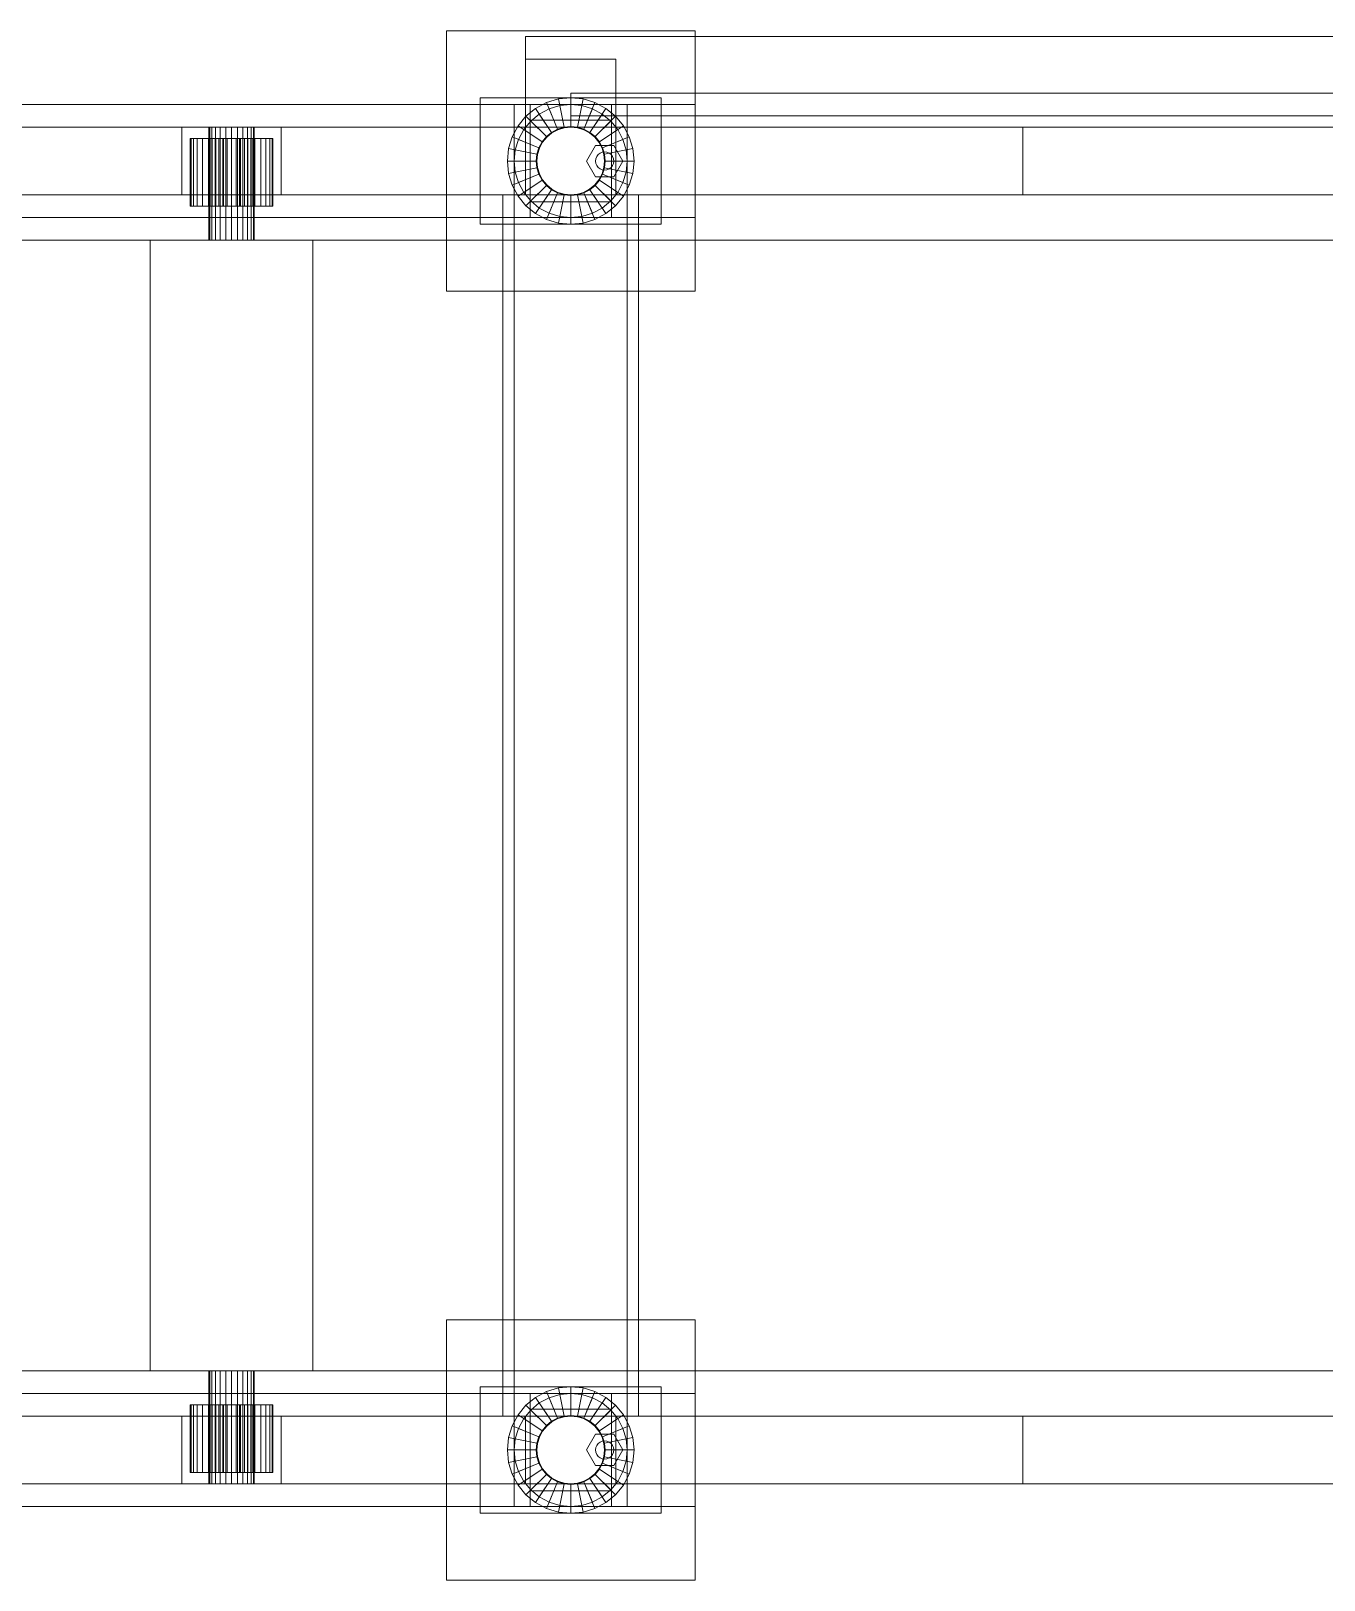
# Model space of a CAD drawing. Header units: millimetres. Extents: x -1970 to 34302, y -80068 to 6837.
# Drawn here: x 2261 to 2833, y -73848 to -73162 of the extents above; entities that cross this region are included whole.
import ezdxf

# ---------------------------------------------------------------- set-up
doc = ezdxf.new("R2010")
doc.units = ezdxf.units.MM
doc.layers.add('R22_BASE_superior', color=7, linetype='Continuous', lineweight=0)

msp = doc.modelspace()

# ---------------------------------------------------------------- linework, layer by layer
at = {"layer": 'R22_BASE_superior'}
for p, q in [((2445, -73277.5), (2445, -73162.5)), ((2445, -73162.5), (2555, -73162.5)), ((2555, -73162.5), (2555, -73277.5)), ((2480, -73205), (2480, -73165)), ((2480, -73165), (3405, -73165)), ((2480, -73235), (2480, -73175)), ((2480, -73175), (2520, -73175)), ((2520, -73175), (2520, -73235)), ((2460, -73248), (2460, -73192)), ((2460, -73192), (2540, -73192)), ((2500, -73192), (2494.537, -73192.538)), ((2500, -73190), (2950, -73190)), ((2500, -73200), (2500, -73190)), ((2505.463, -73192.538), (2500, -73192)), ((2500, -73192), (2500, -73204.75)), ((2540, -73192), (2540, -73248)), ((575, -73195), (2555, -73195)), ((2475, -73245), (2475, -73195)), ((2475, -73195), (2482, -73195)), ((2484.444, -73196.719), (2480.201, -73200.201)), ((2482, -73195), (2482, -73245)), ((2482, -73202), (2482, -73195)), ((2482, -73195), (2518, -73195)), ((2489.285, -73194.131), (2484.444, -73196.719)), ((2484.444, -73196.719), (2491.528, -73207.32)), ((2490.433, -73196.903), (2486.111, -73199.213)), ((2494.537, -73192.538), (2489.285, -73194.131)), ((2489.285, -73194.131), (2494.164, -73205.911)), ((2495.123, -73195.48), (2490.433, -73196.903)), ((2490.433, -73196.903), (2494.164, -73205.911)), ((2494.537, -73192.538), (2497.025, -73205.043)), ((2500, -73195), (2495.123, -73195.48)), ((2495.123, -73195.48), (2497.025, -73205.043)), ((2504.877, -73195.48), (2500, -73195)), ((2500, -73195), (2500, -73204.75)), ((2505.463, -73192.538), (2502.975, -73205.043)), ((2504.877, -73195.48), (2502.975, -73205.043)), ((2509.567, -73196.903), (2504.877, -73195.48)), ((2510.715, -73194.131), (2505.463, -73192.538)), ((2510.715, -73194.131), (2505.836, -73205.911)), ((2509.567, -73196.903), (2505.836, -73205.911)), ((2515.556, -73196.719), (2508.472, -73207.32)), ((2513.889, -73199.213), (2509.567, -73196.903)), ((2515.556, -73196.719), (2510.715, -73194.131)), ((2519.799, -73200.201), (2515.556, -73196.719)), ((2518, -73245), (2518, -73195)), ((2518, -73195), (2525, -73195)), ((2518, -73195), (2518, -73202)), ((2525, -73195), (2525, -73245)), ((2555, -73195), (2555, -73245)), ((410, -73205), (2700, -73205)), ((2328, -73235), (2328, -73205)), ((2328, -73205), (2372, -73205)), ((2340.341, -73205), (2340, -73205)), ((2340, -73205), (2340, -73255)), ((2341.34, -73205), (2340.341, -73205)), ((2340.341, -73205), (2340.341, -73255)), ((2342.929, -73205), (2341.34, -73205)), ((2341.34, -73205), (2341.34, -73255)), ((2345, -73205), (2342.929, -73205)), ((2342.929, -73205), (2342.929, -73255)), ((2347.412, -73205), (2345, -73205)), ((2345, -73205), (2345, -73255)), ((2350, -73205), (2347.412, -73205)), ((2347.412, -73205), (2347.412, -73255)), ((2352.588, -73205), (2350, -73205)), ((2350, -73205), (2350, -73255)), ((2355, -73205), (2352.588, -73205)), ((2352.588, -73205), (2352.588, -73255)), ((2357.071, -73205), (2355, -73205)), ((2355, -73205), (2355, -73255)), ((2358.66, -73205), (2357.071, -73205)), ((2357.071, -73205), (2357.071, -73255)), ((2359.659, -73205), (2358.66, -73205)), ((2358.66, -73205), (2358.66, -73255)), ((2359.659, -73205), (2360, -73205)), ((2359.659, -73205), (2359.659, -73255)), ((2360, -73255), (2360, -73205)), ((2372, -73205), (2372, -73235)), ((2476.719, -73204.444), (2474.131, -73209.285)), ((2475, -73805), (2475, -73205)), ((2475, -73205), (2525, -73205)), ((2480.201, -73200.201), (2476.719, -73204.444)), ((2476.719, -73204.444), (2487.32, -73211.528)), ((2482.322, -73202.322), (2479.213, -73206.111)), ((2480, -73235), (2480, -73205)), ((2480, -73205), (2520, -73205)), ((3405, -73205), (2480, -73205)), ((2480.201, -73200.201), (2489.217, -73209.217)), ((2518, -73202), (2482, -73202)), ((2486.111, -73199.213), (2482.322, -73202.322)), ((2482.322, -73202.322), (2489.217, -73209.217)), ((2486.111, -73199.213), (2491.528, -73207.32)), ((2491.528, -73207.32), (2494.164, -73205.911)), ((2494.164, -73205.911), (2497.025, -73205.043)), ((2494.26, -73206.142), (2497.074, -73205.288)), ((2497.025, -73205.043), (2500, -73204.75)), ((2497.074, -73205.288), (2500, -73205)), ((2500, -73200), (2950, -73200)), ((2500, -73204.75), (2502.975, -73205.043)), ((2500, -73205), (2502.926, -73205.288)), ((2502.926, -73205.288), (2505.74, -73206.142)), ((2502.975, -73205.043), (2505.836, -73205.911)), ((2505.836, -73205.911), (2508.472, -73207.32)), ((2513.889, -73199.213), (2508.472, -73207.32)), ((2519.799, -73200.201), (2510.783, -73209.217)), ((2517.678, -73202.322), (2510.783, -73209.217)), ((2523.281, -73204.444), (2512.68, -73211.528)), ((2517.678, -73202.322), (2513.889, -73199.213)), ((2520.787, -73206.111), (2517.678, -73202.322)), ((2523.281, -73204.444), (2519.799, -73200.201)), ((2520, -73205), (2520, -73235)), ((2525.869, -73209.285), (2523.281, -73204.444)), ((2525, -73205), (2525, -73805)), ((2700, -73205), (2700, -73235)), ((2700, -73205), (3090, -73205)), ((2332.101, -73210), (2331.75, -73210)), ((2331.75, -73210), (2339.75, -73210)), ((2331.75, -73240), (2331.75, -73210)), ((2333.139, -73210), (2332.101, -73210)), ((2332.101, -73210), (2339.947, -73210)), ((2332.101, -73240), (2332.101, -73210)), ((2334.826, -73210), (2333.139, -73210)), ((2333.139, -73210), (2340.53, -73210)), ((2333.139, -73240), (2333.139, -73210)), ((2337.095, -73210), (2334.826, -73210)), ((2334.826, -73210), (2341.477, -73210)), ((2334.826, -73240), (2334.826, -73210)), ((2339.861, -73210), (2337.095, -73210)), ((2337.095, -73210), (2342.752, -73210)), ((2337.095, -73240), (2337.095, -73210)), ((2339.75, -73210), (2339.947, -73210)), ((2339.75, -73210), (2339.75, -73240)), ((2343.016, -73210), (2339.861, -73210)), ((2339.861, -73210), (2344.305, -73210)), ((2339.861, -73240), (2339.861, -73210)), ((2339.947, -73210), (2340.53, -73210)), ((2339.947, -73210), (2339.947, -73240)), ((2340.53, -73210), (2341.477, -73210)), ((2340.53, -73210), (2340.53, -73240)), ((2341.477, -73210), (2342.752, -73210)), ((2341.477, -73210), (2341.477, -73240)), ((2342.752, -73210), (2344.305, -73210)), ((2342.752, -73210), (2342.752, -73240)), ((2346.44, -73210), (2343.016, -73210)), ((2343.016, -73210), (2346.077, -73210)), ((2343.016, -73240), (2343.016, -73210)), ((2344.305, -73210), (2346.077, -73210)), ((2344.305, -73210), (2344.305, -73240)), ((2346.077, -73210), (2348, -73210)), ((2346.077, -73210), (2346.077, -73240)), ((2350, -73210), (2346.44, -73210)), ((2346.44, -73210), (2348, -73210)), ((2346.44, -73240), (2346.44, -73210)), ((2348, -73210), (2350, -73210)), ((2348, -73210), (2348, -73240)), ((2353.56, -73210), (2350, -73210)), ((2350, -73210), (2352, -73210)), ((2350, -73210), (2350, -73240)), ((2353.56, -73210), (2352, -73210)), ((2352, -73210), (2353.923, -73210)), ((2352, -73210), (2352, -73240)), ((2356.984, -73210), (2353.56, -73210)), ((2353.56, -73240), (2353.56, -73210)), ((2356.984, -73210), (2353.923, -73210)), ((2353.923, -73210), (2355.695, -73210)), ((2353.923, -73210), (2353.923, -73240)), ((2360.139, -73210), (2355.695, -73210)), ((2355.695, -73210), (2357.248, -73210)), ((2355.695, -73210), (2355.695, -73240)), ((2360.139, -73210), (2356.984, -73210)), ((2356.984, -73240), (2356.984, -73210)), ((2362.905, -73210), (2357.248, -73210)), ((2357.248, -73210), (2358.523, -73210)), ((2357.248, -73210), (2357.248, -73240)), ((2365.174, -73210), (2358.523, -73210)), ((2358.523, -73210), (2359.47, -73210)), ((2358.523, -73210), (2358.523, -73240)), ((2366.861, -73210), (2359.47, -73210)), ((2359.47, -73210), (2360.053, -73210)), ((2359.47, -73210), (2359.47, -73240)), ((2367.899, -73210), (2360.053, -73210)), ((2360.053, -73210), (2360.25, -73210)), ((2360.053, -73210), (2360.053, -73240)), ((2362.905, -73210), (2360.139, -73210)), ((2360.139, -73240), (2360.139, -73210)), ((2360.25, -73210), (2368.25, -73210)), ((2360.25, -73240), (2360.25, -73210)), ((2365.174, -73210), (2362.905, -73210)), ((2362.905, -73240), (2362.905, -73210)), ((2366.861, -73210), (2365.174, -73210)), ((2365.174, -73240), (2365.174, -73210)), ((2367.899, -73210), (2366.861, -73210)), ((2366.861, -73240), (2366.861, -73210)), ((2368.25, -73210), (2367.899, -73210)), ((2367.899, -73240), (2367.899, -73210)), ((2368.25, -73210), (2368.25, -73240)), ((2474.131, -73209.285), (2472.538, -73214.537)), ((2474.131, -73209.285), (2485.911, -73214.164)), ((2476.903, -73210.433), (2475.48, -73215.123)), ((2479.213, -73206.111), (2476.903, -73210.433)), ((2476.903, -73210.433), (2485.911, -73214.164)), ((2479.213, -73206.111), (2487.32, -73211.528)), ((2485.911, -73214.164), (2487.32, -73211.528)), ((2486.142, -73214.26), (2487.528, -73211.666)), ((2487.32, -73211.528), (2489.217, -73209.217)), ((2487.528, -73211.666), (2489.393, -73209.393)), ((2489.217, -73209.217), (2491.528, -73207.32)), ((2489.393, -73209.393), (2491.666, -73207.528)), ((2491.666, -73207.528), (2494.26, -73206.142)), ((2505.74, -73206.142), (2508.334, -73207.528)), ((2508.334, -73207.528), (2510.607, -73209.393)), ((2508.472, -73207.32), (2510.783, -73209.217)), ((2510.607, -73209.393), (2512.472, -73211.666)), ((2510.783, -73209.217), (2512.68, -73211.528)), ((2512.472, -73211.666), (2513.858, -73214.26)), ((2520.787, -73206.111), (2512.68, -73211.528)), ((2512.68, -73211.528), (2514.089, -73214.164)), ((2525.869, -73209.285), (2514.089, -73214.164)), ((2523.097, -73210.433), (2514.089, -73214.164)), ((2523.097, -73210.433), (2520.787, -73206.111)), ((2524.52, -73215.123), (2523.097, -73210.433)), ((2527.462, -73214.537), (2525.869, -73209.285)), ((2472.538, -73214.537), (2472, -73220)), ((2472.538, -73214.537), (2485.043, -73217.025)), ((2475.48, -73215.123), (2475, -73220)), ((2475.48, -73215.123), (2485.043, -73217.025)), ((2484.75, -73220), (2485.043, -73217.025)), ((2485, -73220), (2485.288, -73217.074)), ((2485.043, -73217.025), (2485.911, -73214.164)), ((2485.288, -73217.074), (2486.142, -73214.26)), ((2507, -73220), (2511, -73213.072)), ((2511, -73213.072), (2519, -73213.072)), ((2511, -73220), (2511.136, -73218.965)), ((2511.136, -73218.965), (2511.536, -73218)), ((2511.536, -73218), (2512.172, -73217.172)), ((2512.172, -73217.172), (2513, -73216.536)), ((2513, -73216.536), (2513.965, -73216.136)), ((2513.858, -73214.26), (2514.712, -73217.074)), ((2513.965, -73216.136), (2515, -73216)), ((2514.089, -73214.164), (2514.957, -73217.025)), ((2514.712, -73217.074), (2515, -73220)), ((2527.462, -73214.537), (2514.957, -73217.025)), ((2524.52, -73215.123), (2514.957, -73217.025)), ((2514.957, -73217.025), (2515.25, -73220)), ((2515, -73216), (2516.035, -73216.136)), ((2516.035, -73216.136), (2517, -73216.536)), ((2517, -73216.536), (2517.828, -73217.172)), ((2517.828, -73217.172), (2518.464, -73218)), ((2518.464, -73218), (2518.864, -73218.965)), ((2518.864, -73218.965), (2519, -73220)), ((2519, -73213.072), (2523, -73220)), ((2525, -73220), (2524.52, -73215.123)), ((2528, -73220), (2527.462, -73214.537)), ((2472, -73220), (2484.75, -73220)), ((2472, -73220), (2472.538, -73225.463)), ((2472.538, -73225.463), (2485.043, -73222.975)), ((2472.538, -73225.463), (2474.131, -73230.715)), ((2474.131, -73230.715), (2485.911, -73225.836)), ((2475, -73220), (2484.75, -73220)), ((2475, -73220), (2475.48, -73224.877)), ((2475.48, -73224.877), (2485.043, -73222.975)), ((2475.48, -73224.877), (2476.903, -73229.567)), ((2476.903, -73229.567), (2485.911, -73225.836)), ((2485.043, -73222.975), (2484.75, -73220)), ((2485.288, -73222.926), (2485, -73220)), ((2485.911, -73225.836), (2485.043, -73222.975)), ((2486.142, -73225.74), (2485.288, -73222.926)), ((2487.32, -73228.472), (2485.911, -73225.836)), ((2487.528, -73228.334), (2486.142, -73225.74)), ((2511, -73226.928), (2507, -73220)), ((2511.136, -73221.035), (2511, -73220)), ((2511.536, -73222), (2511.136, -73221.035)), ((2512.172, -73222.828), (2511.536, -73222)), ((2513, -73223.464), (2512.172, -73222.828)), ((2513.858, -73225.74), (2512.472, -73228.334)), ((2514.089, -73225.836), (2512.68, -73228.472)), ((2513.965, -73223.864), (2513, -73223.464)), ((2514.712, -73222.926), (2513.858, -73225.74)), ((2515, -73224), (2513.965, -73223.864)), ((2514.957, -73222.975), (2514.089, -73225.836)), ((2523.097, -73229.567), (2514.089, -73225.836)), ((2525.869, -73230.715), (2514.089, -73225.836)), ((2515, -73220), (2514.712, -73222.926)), ((2515.25, -73220), (2514.957, -73222.975)), ((2524.52, -73224.877), (2514.957, -73222.975)), ((2527.462, -73225.463), (2514.957, -73222.975)), ((2516.035, -73223.864), (2515, -73224)), ((2515.25, -73220), (2525, -73220)), ((2515.25, -73220), (2528, -73220)), ((2517, -73223.464), (2516.035, -73223.864)), ((2517.828, -73222.828), (2517, -73223.464)), ((2518.464, -73222), (2517.828, -73222.828)), ((2518.864, -73221.035), (2518.464, -73222)), ((2519, -73220), (2518.864, -73221.035)), ((2523, -73220), (2519, -73226.928)), ((2523.097, -73229.567), (2524.52, -73224.877)), ((2524.52, -73224.877), (2525, -73220)), ((2525.869, -73230.715), (2527.462, -73225.463)), ((2527.462, -73225.463), (2528, -73220)), ((2474.131, -73230.715), (2476.719, -73235.556)), ((2476.719, -73235.556), (2487.32, -73228.472)), ((2476.903, -73229.567), (2479.213, -73233.889)), ((2479.213, -73233.889), (2487.32, -73228.472)), ((2480.201, -73239.799), (2489.217, -73230.783)), ((2482.322, -73237.678), (2489.217, -73230.783)), ((2484.444, -73243.281), (2491.528, -73232.68)), ((2486.111, -73240.787), (2491.528, -73232.68)), ((2489.217, -73230.783), (2487.32, -73228.472)), ((2489.393, -73230.607), (2487.528, -73228.334)), ((2491.528, -73232.68), (2489.217, -73230.783)), ((2491.666, -73232.472), (2489.393, -73230.607)), ((2494.164, -73234.089), (2491.528, -73232.68)), ((2494.26, -73233.858), (2491.666, -73232.472)), ((2508.334, -73232.472), (2505.74, -73233.858)), ((2508.472, -73232.68), (2505.836, -73234.089)), ((2510.607, -73230.607), (2508.334, -73232.472)), ((2510.783, -73230.783), (2508.472, -73232.68)), ((2513.889, -73240.787), (2508.472, -73232.68)), ((2515.556, -73243.281), (2508.472, -73232.68)), ((2512.472, -73228.334), (2510.607, -73230.607)), ((2512.68, -73228.472), (2510.783, -73230.783)), ((2517.678, -73237.678), (2510.783, -73230.783)), ((2519.799, -73239.799), (2510.783, -73230.783)), ((2519, -73226.928), (2511, -73226.928)), ((2520.787, -73233.889), (2512.68, -73228.472)), ((2523.281, -73235.556), (2512.68, -73228.472)), ((2520.787, -73233.889), (2523.097, -73229.567)), ((2523.281, -73235.556), (2525.869, -73230.715)), ((2700, -73235), (410, -73235)), ((2372, -73235), (2328, -73235)), ((2339.75, -73240), (2331.75, -73240)), ((2331.75, -73240), (2332.101, -73240)), ((2339.947, -73240), (2332.101, -73240)), ((2332.101, -73240), (2333.139, -73240)), ((2340.53, -73240), (2333.139, -73240)), ((2333.139, -73240), (2334.826, -73240)), ((2341.477, -73240), (2334.826, -73240)), ((2334.826, -73240), (2337.095, -73240)), ((2342.752, -73240), (2337.095, -73240)), ((2337.095, -73240), (2339.861, -73240)), ((2339.947, -73240), (2339.75, -73240)), ((2344.305, -73240), (2339.861, -73240)), ((2339.861, -73240), (2343.016, -73240)), ((2340.53, -73240), (2339.947, -73240)), ((2341.477, -73240), (2340.53, -73240)), ((2342.752, -73240), (2341.477, -73240)), ((2344.305, -73240), (2342.752, -73240)), ((2346.077, -73240), (2343.016, -73240)), ((2343.016, -73240), (2346.44, -73240)), ((2346.077, -73240), (2344.305, -73240)), ((2348, -73240), (2346.077, -73240)), ((2348, -73240), (2346.44, -73240)), ((2346.44, -73240), (2350, -73240)), ((2350, -73240), (2348, -73240)), ((2352, -73240), (2350, -73240)), ((2350, -73240), (2353.56, -73240)), ((2353.923, -73240), (2352, -73240)), ((2352, -73240), (2353.56, -73240)), ((2353.56, -73240), (2356.984, -73240)), ((2355.695, -73240), (2353.923, -73240)), ((2353.923, -73240), (2356.984, -73240)), ((2357.248, -73240), (2355.695, -73240)), ((2355.695, -73240), (2360.139, -73240)), ((2356.984, -73240), (2360.139, -73240)), ((2358.523, -73240), (2357.248, -73240)), ((2357.248, -73240), (2362.905, -73240)), ((2359.47, -73240), (2358.523, -73240)), ((2358.523, -73240), (2365.174, -73240)), ((2360.053, -73240), (2359.47, -73240)), ((2359.47, -73240), (2366.861, -73240)), ((2360.25, -73240), (2360.053, -73240)), ((2360.053, -73240), (2367.899, -73240)), ((2360.139, -73240), (2362.905, -73240)), ((2368.25, -73240), (2360.25, -73240)), ((2362.905, -73240), (2365.174, -73240)), ((2365.174, -73240), (2366.861, -73240)), ((2366.861, -73240), (2367.899, -73240)), ((2367.899, -73240), (2368.25, -73240)), ((2470, -73775), (2470, -73235)), ((2470, -73235), (2530, -73235)), ((2476.719, -73235.556), (2480.201, -73239.799)), ((2479.213, -73233.889), (2482.322, -73237.678)), ((2520, -73235), (2480, -73235)), ((2480.201, -73239.799), (2484.444, -73243.281)), ((2482, -73245), (2482, -73238)), ((2482, -73238), (2518, -73238)), ((2482.322, -73237.678), (2486.111, -73240.787)), ((2489.285, -73245.869), (2494.164, -73234.089)), ((2490.433, -73243.097), (2494.164, -73234.089)), ((2497.025, -73234.957), (2494.164, -73234.089)), ((2497.074, -73234.712), (2494.26, -73233.858)), ((2494.537, -73247.462), (2497.025, -73234.957)), ((2495.123, -73244.52), (2497.025, -73234.957)), ((2500, -73235.25), (2497.025, -73234.957)), ((2500, -73235), (2497.074, -73234.712)), ((2502.926, -73234.712), (2500, -73235)), ((2502.975, -73234.957), (2500, -73235.25)), ((2500, -73245), (2500, -73235.25)), ((2500, -73248), (2500, -73235.25)), ((2505.74, -73233.858), (2502.926, -73234.712)), ((2505.836, -73234.089), (2502.975, -73234.957)), ((2504.877, -73244.52), (2502.975, -73234.957)), ((2505.463, -73247.462), (2502.975, -73234.957)), ((2509.567, -73243.097), (2505.836, -73234.089)), ((2510.715, -73245.869), (2505.836, -73234.089)), ((2513.889, -73240.787), (2517.678, -73237.678)), ((2515.556, -73243.281), (2519.799, -73239.799)), ((2517.678, -73237.678), (2520.787, -73233.889)), ((2518, -73238), (2518, -73245)), ((2519.799, -73239.799), (2523.281, -73235.556)), ((2530, -73235), (2530, -73775)), ((3090, -73235), (2700, -73235)), ((2555, -73245), (575, -73245)), ((2482, -73245), (2475, -73245)), ((2518, -73245), (2482, -73245)), ((2484.444, -73243.281), (2489.285, -73245.869)), ((2486.111, -73240.787), (2490.433, -73243.097)), ((2489.285, -73245.869), (2494.537, -73247.462)), ((2490.433, -73243.097), (2495.123, -73244.52)), ((2495.123, -73244.52), (2500, -73245)), ((2500, -73245), (2504.877, -73244.52)), ((2504.877, -73244.52), (2509.567, -73243.097)), ((2505.463, -73247.462), (2510.715, -73245.869)), ((2509.567, -73243.097), (2513.889, -73240.787)), ((2510.715, -73245.869), (2515.556, -73243.281)), ((2525, -73245), (2518, -73245)), ((2540, -73248), (2460, -73248)), ((2494.537, -73247.462), (2500, -73248)), ((2500, -73248), (2505.463, -73247.462)), ((3000, -73255), (500, -73255)), ((590, -73255), (2910, -73255)), ((2314, -73255), (2317.565, -73255)), ((2314, -73255), (2314, -73755)), ((2317.565, -73255), (2327.554, -73255)), ((2327.554, -73255), (2341.989, -73255)), ((2340.341, -73255), (2340, -73255)), ((2341.34, -73255), (2340.341, -73255)), ((2342.929, -73255), (2341.34, -73255)), ((2341.989, -73255), (2358.011, -73255)), ((2345, -73255), (2342.929, -73255)), ((2347.412, -73255), (2345, -73255)), ((2350, -73255), (2347.412, -73255)), ((2352.588, -73255), (2350, -73255)), ((2355, -73255), (2352.588, -73255)), ((2357.071, -73255), (2355, -73255)), ((2358.66, -73255), (2357.071, -73255)), ((2358.011, -73255), (2372.446, -73255)), ((2359.659, -73255), (2358.66, -73255)), ((2360, -73255), (2359.659, -73255)), ((2372.446, -73255), (2382.435, -73255)), ((2382.435, -73255), (2386, -73255)), ((2386, -73255), (2386, -73755)), ((2475, -73755), (2475, -73255)), ((2475, -73255), (2525, -73255)), ((2525, -73255), (2525, -73755)), ((2555, -73277.5), (2445, -73277.5)), ((2445, -73847.5), (2445, -73732.5)), ((2445, -73732.5), (2555, -73732.5)), ((2555, -73732.5), (2555, -73847.5)), ((500, -73755), (3000, -73755)), ((2910, -73755), (590, -73755)), ((2314, -73755), (2317.565, -73755)), ((2317.565, -73755), (2327.554, -73755)), ((2327.554, -73755), (2341.989, -73755)), ((2340.341, -73755), (2340, -73755)), ((2340, -73755), (2340, -73805)), ((2341.34, -73755), (2340.341, -73755)), ((2340.341, -73755), (2340.341, -73805)), ((2342.929, -73755), (2341.34, -73755)), ((2341.34, -73755), (2341.34, -73805)), ((2341.989, -73755), (2358.011, -73755)), ((2345, -73755), (2342.929, -73755)), ((2342.929, -73755), (2342.929, -73805)), ((2347.412, -73755), (2345, -73755)), ((2345, -73755), (2345, -73805)), ((2350, -73755), (2347.412, -73755)), ((2347.412, -73755), (2347.412, -73805)), ((2352.588, -73755), (2350, -73755)), ((2350, -73755), (2350, -73805)), ((2355, -73755), (2352.588, -73755)), ((2352.588, -73755), (2352.588, -73805)), ((2357.071, -73755), (2355, -73755)), ((2355, -73755), (2355, -73805)), ((2358.66, -73755), (2357.071, -73755)), ((2357.071, -73755), (2357.071, -73805)), ((2358.011, -73755), (2372.446, -73755)), ((2359.659, -73755), (2358.66, -73755)), ((2358.66, -73755), (2358.66, -73805)), ((2359.659, -73755), (2360, -73755)), ((2359.659, -73755), (2359.659, -73805)), ((2360, -73805), (2360, -73755)), ((2372.446, -73755), (2382.435, -73755)), ((2382.435, -73755), (2386, -73755)), ((2525, -73755), (2475, -73755)), ((575, -73765), (2555, -73765)), ((2460, -73818), (2460, -73762)), ((2460, -73762), (2540, -73762)), ((2475, -73815), (2475, -73765)), ((2475, -73765), (2482, -73765)), ((2484.444, -73766.719), (2480.201, -73770.201)), ((2482, -73765), (2482, -73815)), ((2482, -73772), (2482, -73765)), ((2482, -73765), (2518, -73765)), ((2489.285, -73764.131), (2484.444, -73766.719)), ((2484.444, -73766.719), (2491.528, -73777.32)), ((2490.433, -73766.903), (2486.111, -73769.213)), ((2494.537, -73762.538), (2489.285, -73764.131)), ((2489.285, -73764.131), (2494.164, -73775.911)), ((2495.123, -73765.48), (2490.433, -73766.903)), ((2490.433, -73766.903), (2494.164, -73775.911)), ((2500, -73762), (2494.537, -73762.538)), ((2494.537, -73762.538), (2497.025, -73775.043)), ((2500, -73765), (2495.123, -73765.48)), ((2495.123, -73765.48), (2497.025, -73775.043)), ((2505.463, -73762.538), (2500, -73762)), ((2500, -73762), (2500, -73774.75)), ((2504.877, -73765.48), (2500, -73765)), ((2500, -73765), (2500, -73774.75)), ((2505.463, -73762.538), (2502.975, -73775.043)), ((2504.877, -73765.48), (2502.975, -73775.043)), ((2509.567, -73766.903), (2504.877, -73765.48)), ((2510.715, -73764.131), (2505.463, -73762.538)), ((2510.715, -73764.131), (2505.836, -73775.911)), ((2509.567, -73766.903), (2505.836, -73775.911)), ((2515.556, -73766.719), (2508.472, -73777.32)), ((2513.889, -73769.213), (2509.567, -73766.903)), ((2515.556, -73766.719), (2510.715, -73764.131)), ((2519.799, -73770.201), (2515.556, -73766.719)), ((2518, -73815), (2518, -73765)), ((2518, -73765), (2525, -73765)), ((2518, -73765), (2518, -73772)), ((2525, -73765), (2525, -73815)), ((2540, -73762), (2540, -73818)), ((2555, -73765), (2555, -73815)), ((2332.101, -73770), (2331.75, -73770)), ((2331.75, -73770), (2339.75, -73770)), ((2331.75, -73800), (2331.75, -73770)), ((2333.139, -73770), (2332.101, -73770)), ((2332.101, -73770), (2339.947, -73770)), ((2332.101, -73800), (2332.101, -73770)), ((2334.826, -73770), (2333.139, -73770)), ((2333.139, -73770), (2340.53, -73770)), ((2333.139, -73800), (2333.139, -73770)), ((2337.095, -73770), (2334.826, -73770)), ((2334.826, -73770), (2341.477, -73770)), ((2334.826, -73800), (2334.826, -73770)), ((2339.861, -73770), (2337.095, -73770)), ((2337.095, -73770), (2342.752, -73770)), ((2337.095, -73800), (2337.095, -73770)), ((2339.75, -73770), (2339.947, -73770)), ((2339.75, -73770), (2339.75, -73800)), ((2343.016, -73770), (2339.861, -73770)), ((2339.861, -73770), (2344.305, -73770)), ((2339.861, -73800), (2339.861, -73770)), ((2339.947, -73770), (2340.53, -73770)), ((2339.947, -73770), (2339.947, -73800)), ((2340.53, -73770), (2341.477, -73770)), ((2340.53, -73770), (2340.53, -73800)), ((2341.477, -73770), (2342.752, -73770)), ((2341.477, -73770), (2341.477, -73800)), ((2342.752, -73770), (2344.305, -73770)), ((2342.752, -73770), (2342.752, -73800)), ((2346.44, -73770), (2343.016, -73770)), ((2343.016, -73770), (2346.077, -73770)), ((2343.016, -73800), (2343.016, -73770)), ((2344.305, -73770), (2346.077, -73770)), ((2344.305, -73770), (2344.305, -73800)), ((2346.077, -73770), (2348, -73770)), ((2346.077, -73770), (2346.077, -73800)), ((2350, -73770), (2346.44, -73770)), ((2346.44, -73770), (2348, -73770)), ((2346.44, -73800), (2346.44, -73770)), ((2348, -73770), (2350, -73770)), ((2348, -73770), (2348, -73800)), ((2353.56, -73770), (2350, -73770)), ((2350, -73770), (2352, -73770)), ((2350, -73770), (2350, -73800)), ((2353.56, -73770), (2352, -73770)), ((2352, -73770), (2353.923, -73770)), ((2352, -73770), (2352, -73800)), ((2356.984, -73770), (2353.56, -73770)), ((2353.56, -73800), (2353.56, -73770)), ((2356.984, -73770), (2353.923, -73770)), ((2353.923, -73770), (2355.695, -73770)), ((2353.923, -73770), (2353.923, -73800)), ((2360.139, -73770), (2355.695, -73770)), ((2355.695, -73770), (2357.248, -73770)), ((2355.695, -73770), (2355.695, -73800)), ((2360.139, -73770), (2356.984, -73770)), ((2356.984, -73800), (2356.984, -73770)), ((2362.905, -73770), (2357.248, -73770)), ((2357.248, -73770), (2358.523, -73770)), ((2357.248, -73770), (2357.248, -73800)), ((2365.174, -73770), (2358.523, -73770)), ((2358.523, -73770), (2359.47, -73770)), ((2358.523, -73770), (2358.523, -73800)), ((2366.861, -73770), (2359.47, -73770)), ((2359.47, -73770), (2360.053, -73770)), ((2359.47, -73770), (2359.47, -73800)), ((2367.899, -73770), (2360.053, -73770)), ((2360.053, -73770), (2360.25, -73770)), ((2360.053, -73770), (2360.053, -73800)), ((2362.905, -73770), (2360.139, -73770)), ((2360.139, -73800), (2360.139, -73770)), ((2360.25, -73770), (2368.25, -73770)), ((2360.25, -73800), (2360.25, -73770)), ((2365.174, -73770), (2362.905, -73770)), ((2362.905, -73800), (2362.905, -73770)), ((2366.861, -73770), (2365.174, -73770)), ((2365.174, -73800), (2365.174, -73770)), ((2367.899, -73770), (2366.861, -73770)), ((2366.861, -73800), (2366.861, -73770)), ((2368.25, -73770), (2367.899, -73770)), ((2367.899, -73800), (2367.899, -73770)), ((2368.25, -73770), (2368.25, -73800)), ((2476.719, -73774.444), (2474.131, -73779.285)), ((2480.201, -73770.201), (2476.719, -73774.444)), ((2476.719, -73774.444), (2487.32, -73781.528)), ((2482.322, -73772.322), (2479.213, -73776.111)), ((2480.201, -73770.201), (2489.217, -73779.217)), ((2518, -73772), (2482, -73772)), ((2486.111, -73769.213), (2482.322, -73772.322)), ((2482.322, -73772.322), (2489.217, -73779.217)), ((2486.111, -73769.213), (2491.528, -73777.32)), ((2513.889, -73769.213), (2508.472, -73777.32)), ((2519.799, -73770.201), (2510.783, -73779.217)), ((2517.678, -73772.322), (2510.783, -73779.217)), ((2523.281, -73774.444), (2512.68, -73781.528)), ((2517.678, -73772.322), (2513.889, -73769.213)), ((2520.787, -73776.111), (2517.678, -73772.322)), ((2523.281, -73774.444), (2519.799, -73770.201)), ((2525.869, -73779.285), (2523.281, -73774.444)), ((410, -73775), (2700, -73775)), ((2328, -73805), (2328, -73775)), ((2328, -73775), (2372, -73775)), ((2372, -73775), (2372, -73805)), ((2530, -73775), (2470, -73775)), ((2474.131, -73779.285), (2472.538, -73784.537)), ((2474.131, -73779.285), (2485.911, -73784.164)), ((2476.903, -73780.433), (2475.48, -73785.123)), ((2479.213, -73776.111), (2476.903, -73780.433)), ((2476.903, -73780.433), (2485.911, -73784.164)), ((2479.213, -73776.111), (2487.32, -73781.528)), ((2480, -73805), (2480, -73775)), ((2480, -73775), (2520, -73775)), ((2487.32, -73781.528), (2489.217, -73779.217)), ((2487.528, -73781.666), (2489.393, -73779.393)), ((2489.217, -73779.217), (2491.528, -73777.32)), ((2489.393, -73779.393), (2491.666, -73777.528)), ((2491.528, -73777.32), (2494.164, -73775.911)), ((2491.666, -73777.528), (2494.26, -73776.142)), ((2494.164, -73775.911), (2497.025, -73775.043)), ((2494.26, -73776.142), (2497.074, -73775.288)), ((2497.025, -73775.043), (2500, -73774.75)), ((2497.074, -73775.288), (2500, -73775)), ((2500, -73774.75), (2502.975, -73775.043)), ((2500, -73775), (2502.926, -73775.288)), ((2502.926, -73775.288), (2505.74, -73776.142)), ((2502.975, -73775.043), (2505.836, -73775.911)), ((2505.74, -73776.142), (2508.334, -73777.528)), ((2505.836, -73775.911), (2508.472, -73777.32)), ((2508.334, -73777.528), (2510.607, -73779.393)), ((2508.472, -73777.32), (2510.783, -73779.217)), ((2510.607, -73779.393), (2512.472, -73781.666)), ((2510.783, -73779.217), (2512.68, -73781.528)), ((2520.787, -73776.111), (2512.68, -73781.528)), ((2525.869, -73779.285), (2514.089, -73784.164)), ((2523.097, -73780.433), (2514.089, -73784.164)), ((2520, -73775), (2520, -73805)), ((2523.097, -73780.433), (2520.787, -73776.111)), ((2524.52, -73785.123), (2523.097, -73780.433)), ((2527.462, -73784.537), (2525.869, -73779.285)), ((2700, -73775), (2700, -73805)), ((2700, -73775), (3090, -73775)), ((2472.538, -73784.537), (2472, -73790)), ((2472.538, -73784.537), (2485.043, -73787.025)), ((2475.48, -73785.123), (2475, -73790)), ((2475.48, -73785.123), (2485.043, -73787.025)), ((2484.75, -73790), (2485.043, -73787.025)), ((2485, -73790), (2485.288, -73787.074)), ((2485.043, -73787.025), (2485.911, -73784.164)), ((2485.288, -73787.074), (2486.142, -73784.26)), ((2485.911, -73784.164), (2487.32, -73781.528)), ((2486.142, -73784.26), (2487.528, -73781.666)), ((2507, -73790), (2511, -73783.072)), ((2511, -73783.072), (2519, -73783.072)), ((2511.136, -73788.965), (2511.536, -73788)), ((2511.536, -73788), (2512.172, -73787.172)), ((2512.172, -73787.172), (2513, -73786.536)), ((2512.472, -73781.666), (2513.858, -73784.26)), ((2512.68, -73781.528), (2514.089, -73784.164)), ((2513, -73786.536), (2513.965, -73786.136)), ((2513.858, -73784.26), (2514.712, -73787.074)), ((2513.965, -73786.136), (2515, -73786)), ((2514.089, -73784.164), (2514.957, -73787.025)), ((2514.712, -73787.074), (2515, -73790)), ((2527.462, -73784.537), (2514.957, -73787.025)), ((2524.52, -73785.123), (2514.957, -73787.025)), ((2514.957, -73787.025), (2515.25, -73790)), ((2515, -73786), (2516.035, -73786.136)), ((2516.035, -73786.136), (2517, -73786.536)), ((2517, -73786.536), (2517.828, -73787.172)), ((2517.828, -73787.172), (2518.464, -73788)), ((2518.464, -73788), (2518.864, -73788.965)), ((2519, -73783.072), (2523, -73790)), ((2525, -73790), (2524.52, -73785.123)), ((2528, -73790), (2527.462, -73784.537)), ((2472, -73790), (2484.75, -73790)), ((2472, -73790), (2472.538, -73795.463)), ((2472.538, -73795.463), (2485.043, -73792.975)), ((2475, -73790), (2484.75, -73790)), ((2475, -73790), (2475.48, -73794.877)), ((2475.48, -73794.877), (2485.043, -73792.975)), ((2475.48, -73794.877), (2476.903, -73799.567)), ((2485.043, -73792.975), (2484.75, -73790)), ((2485.288, -73792.926), (2485, -73790)), ((2485.911, -73795.836), (2485.043, -73792.975)), ((2486.142, -73795.74), (2485.288, -73792.926)), ((2511, -73796.928), (2507, -73790)), ((2511, -73790), (2511.136, -73788.965)), ((2511.136, -73791.035), (2511, -73790)), ((2511.536, -73792), (2511.136, -73791.035)), ((2512.172, -73792.828), (2511.536, -73792)), ((2513, -73793.464), (2512.172, -73792.828)), ((2513.965, -73793.864), (2513, -73793.464)), ((2514.712, -73792.926), (2513.858, -73795.74)), ((2515, -73794), (2513.965, -73793.864)), ((2514.957, -73792.975), (2514.089, -73795.836)), ((2515, -73790), (2514.712, -73792.926)), ((2515.25, -73790), (2514.957, -73792.975)), ((2524.52, -73794.877), (2514.957, -73792.975)), ((2527.462, -73795.463), (2514.957, -73792.975)), ((2516.035, -73793.864), (2515, -73794)), ((2515.25, -73790), (2525, -73790)), ((2515.25, -73790), (2528, -73790)), ((2517, -73793.464), (2516.035, -73793.864)), ((2517.828, -73792.828), (2517, -73793.464)), ((2518.464, -73792), (2517.828, -73792.828)), ((2518.864, -73791.035), (2518.464, -73792)), ((2518.864, -73788.965), (2519, -73790)), ((2519, -73790), (2518.864, -73791.035)), ((2523, -73790), (2519, -73796.928)), ((2523.097, -73799.567), (2524.52, -73794.877)), ((2524.52, -73794.877), (2525, -73790)), ((2527.462, -73795.463), (2528, -73790)), ((2339.75, -73800), (2331.75, -73800)), ((2331.75, -73800), (2332.101, -73800)), ((2339.947, -73800), (2332.101, -73800)), ((2332.101, -73800), (2333.139, -73800)), ((2340.53, -73800), (2333.139, -73800)), ((2333.139, -73800), (2334.826, -73800)), ((2341.477, -73800), (2334.826, -73800)), ((2334.826, -73800), (2337.095, -73800)), ((2342.752, -73800), (2337.095, -73800)), ((2337.095, -73800), (2339.861, -73800)), ((2339.947, -73800), (2339.75, -73800)), ((2344.305, -73800), (2339.861, -73800)), ((2339.861, -73800), (2343.016, -73800)), ((2340.53, -73800), (2339.947, -73800)), ((2341.477, -73800), (2340.53, -73800)), ((2342.752, -73800), (2341.477, -73800)), ((2344.305, -73800), (2342.752, -73800)), ((2346.077, -73800), (2343.016, -73800)), ((2343.016, -73800), (2346.44, -73800)), ((2346.077, -73800), (2344.305, -73800)), ((2348, -73800), (2346.077, -73800)), ((2348, -73800), (2346.44, -73800)), ((2346.44, -73800), (2350, -73800)), ((2350, -73800), (2348, -73800)), ((2352, -73800), (2350, -73800)), ((2350, -73800), (2353.56, -73800)), ((2353.923, -73800), (2352, -73800)), ((2352, -73800), (2353.56, -73800)), ((2353.56, -73800), (2356.984, -73800)), ((2355.695, -73800), (2353.923, -73800)), ((2353.923, -73800), (2356.984, -73800)), ((2357.248, -73800), (2355.695, -73800)), ((2355.695, -73800), (2360.139, -73800)), ((2356.984, -73800), (2360.139, -73800)), ((2358.523, -73800), (2357.248, -73800)), ((2357.248, -73800), (2362.905, -73800)), ((2359.47, -73800), (2358.523, -73800)), ((2358.523, -73800), (2365.174, -73800)), ((2360.053, -73800), (2359.47, -73800)), ((2359.47, -73800), (2366.861, -73800)), ((2360.25, -73800), (2360.053, -73800)), ((2360.053, -73800), (2367.899, -73800)), ((2360.139, -73800), (2362.905, -73800)), ((2368.25, -73800), (2360.25, -73800)), ((2362.905, -73800), (2365.174, -73800)), ((2365.174, -73800), (2366.861, -73800)), ((2366.861, -73800), (2367.899, -73800)), ((2367.899, -73800), (2368.25, -73800)), ((2472.538, -73795.463), (2474.131, -73800.715)), ((2474.131, -73800.715), (2485.911, -73795.836)), ((2474.131, -73800.715), (2476.719, -73805.556)), ((2476.719, -73805.556), (2487.32, -73798.472)), ((2476.903, -73799.567), (2485.911, -73795.836)), ((2476.903, -73799.567), (2479.213, -73803.889)), ((2479.213, -73803.889), (2487.32, -73798.472)), ((2480.201, -73809.799), (2489.217, -73800.783)), ((2482.322, -73807.678), (2489.217, -73800.783)), ((2487.32, -73798.472), (2485.911, -73795.836)), ((2487.528, -73798.334), (2486.142, -73795.74)), ((2489.217, -73800.783), (2487.32, -73798.472)), ((2489.393, -73800.607), (2487.528, -73798.334)), ((2491.528, -73802.68), (2489.217, -73800.783)), ((2491.666, -73802.472), (2489.393, -73800.607)), ((2510.607, -73800.607), (2508.334, -73802.472)), ((2510.783, -73800.783), (2508.472, -73802.68)), ((2512.472, -73798.334), (2510.607, -73800.607)), ((2512.68, -73798.472), (2510.783, -73800.783)), ((2517.678, -73807.678), (2510.783, -73800.783)), ((2519.799, -73809.799), (2510.783, -73800.783)), ((2519, -73796.928), (2511, -73796.928)), ((2513.858, -73795.74), (2512.472, -73798.334)), ((2514.089, -73795.836), (2512.68, -73798.472)), ((2520.787, -73803.889), (2512.68, -73798.472)), ((2523.281, -73805.556), (2512.68, -73798.472)), ((2523.097, -73799.567), (2514.089, -73795.836)), ((2525.869, -73800.715), (2514.089, -73795.836)), ((2520.787, -73803.889), (2523.097, -73799.567)), ((2523.281, -73805.556), (2525.869, -73800.715)), ((2525.869, -73800.715), (2527.462, -73795.463)), ((2700, -73805), (410, -73805)), ((2372, -73805), (2328, -73805)), ((2340.341, -73805), (2340, -73805)), ((2341.34, -73805), (2340.341, -73805)), ((2342.929, -73805), (2341.34, -73805)), ((2345, -73805), (2342.929, -73805)), ((2347.412, -73805), (2345, -73805)), ((2350, -73805), (2347.412, -73805)), ((2352.588, -73805), (2350, -73805)), ((2355, -73805), (2352.588, -73805)), ((2357.071, -73805), (2355, -73805)), ((2358.66, -73805), (2357.071, -73805)), ((2359.659, -73805), (2358.66, -73805)), ((2360, -73805), (2359.659, -73805)), ((2525, -73805), (2475, -73805)), ((2476.719, -73805.556), (2480.201, -73809.799)), ((2479.213, -73803.889), (2482.322, -73807.678)), ((2520, -73805), (2480, -73805)), ((2482, -73815), (2482, -73808)), ((2482, -73808), (2518, -73808)), ((2482.322, -73807.678), (2486.111, -73810.787)), ((2484.444, -73813.281), (2491.528, -73802.68)), ((2486.111, -73810.787), (2491.528, -73802.68)), ((2489.285, -73815.869), (2494.164, -73804.089)), ((2490.433, -73813.097), (2494.164, -73804.089)), ((2494.164, -73804.089), (2491.528, -73802.68)), ((2494.26, -73803.858), (2491.666, -73802.472)), ((2497.025, -73804.957), (2494.164, -73804.089)), ((2497.074, -73804.712), (2494.26, -73803.858)), ((2494.537, -73817.462), (2497.025, -73804.957)), ((2495.123, -73814.52), (2497.025, -73804.957)), ((2500, -73805.25), (2497.025, -73804.957)), ((2500, -73805), (2497.074, -73804.712)), ((2502.926, -73804.712), (2500, -73805)), ((2502.975, -73804.957), (2500, -73805.25)), ((2500, -73815), (2500, -73805.25)), ((2500, -73818), (2500, -73805.25)), ((2505.74, -73803.858), (2502.926, -73804.712)), ((2505.836, -73804.089), (2502.975, -73804.957)), ((2504.877, -73814.52), (2502.975, -73804.957)), ((2505.463, -73817.462), (2502.975, -73804.957)), ((2508.334, -73802.472), (2505.74, -73803.858)), ((2508.472, -73802.68), (2505.836, -73804.089)), ((2509.567, -73813.097), (2505.836, -73804.089)), ((2510.715, -73815.869), (2505.836, -73804.089)), ((2513.889, -73810.787), (2508.472, -73802.68)), ((2515.556, -73813.281), (2508.472, -73802.68)), ((2513.889, -73810.787), (2517.678, -73807.678)), ((2517.678, -73807.678), (2520.787, -73803.889)), ((2518, -73808), (2518, -73815)), ((2519.799, -73809.799), (2523.281, -73805.556)), ((3090, -73805), (2700, -73805)), ((2555, -73815), (575, -73815)), ((2482, -73815), (2475, -73815)), ((2480.201, -73809.799), (2484.444, -73813.281)), ((2518, -73815), (2482, -73815)), ((2484.444, -73813.281), (2489.285, -73815.869)), ((2486.111, -73810.787), (2490.433, -73813.097)), ((2490.433, -73813.097), (2495.123, -73814.52)), ((2495.123, -73814.52), (2500, -73815)), ((2500, -73815), (2504.877, -73814.52)), ((2504.877, -73814.52), (2509.567, -73813.097)), ((2509.567, -73813.097), (2513.889, -73810.787)), ((2510.715, -73815.869), (2515.556, -73813.281)), ((2515.556, -73813.281), (2519.799, -73809.799)), ((2525, -73815), (2518, -73815)), ((2540, -73818), (2460, -73818)), ((2489.285, -73815.869), (2494.537, -73817.462)), ((2494.537, -73817.462), (2500, -73818)), ((2500, -73818), (2505.463, -73817.462)), ((2505.463, -73817.462), (2510.715, -73815.869)), ((2555, -73847.5), (2445, -73847.5))]:
    msp.add_line(p, q, dxfattribs=at)

doc.saveas('drawing.dxf')
